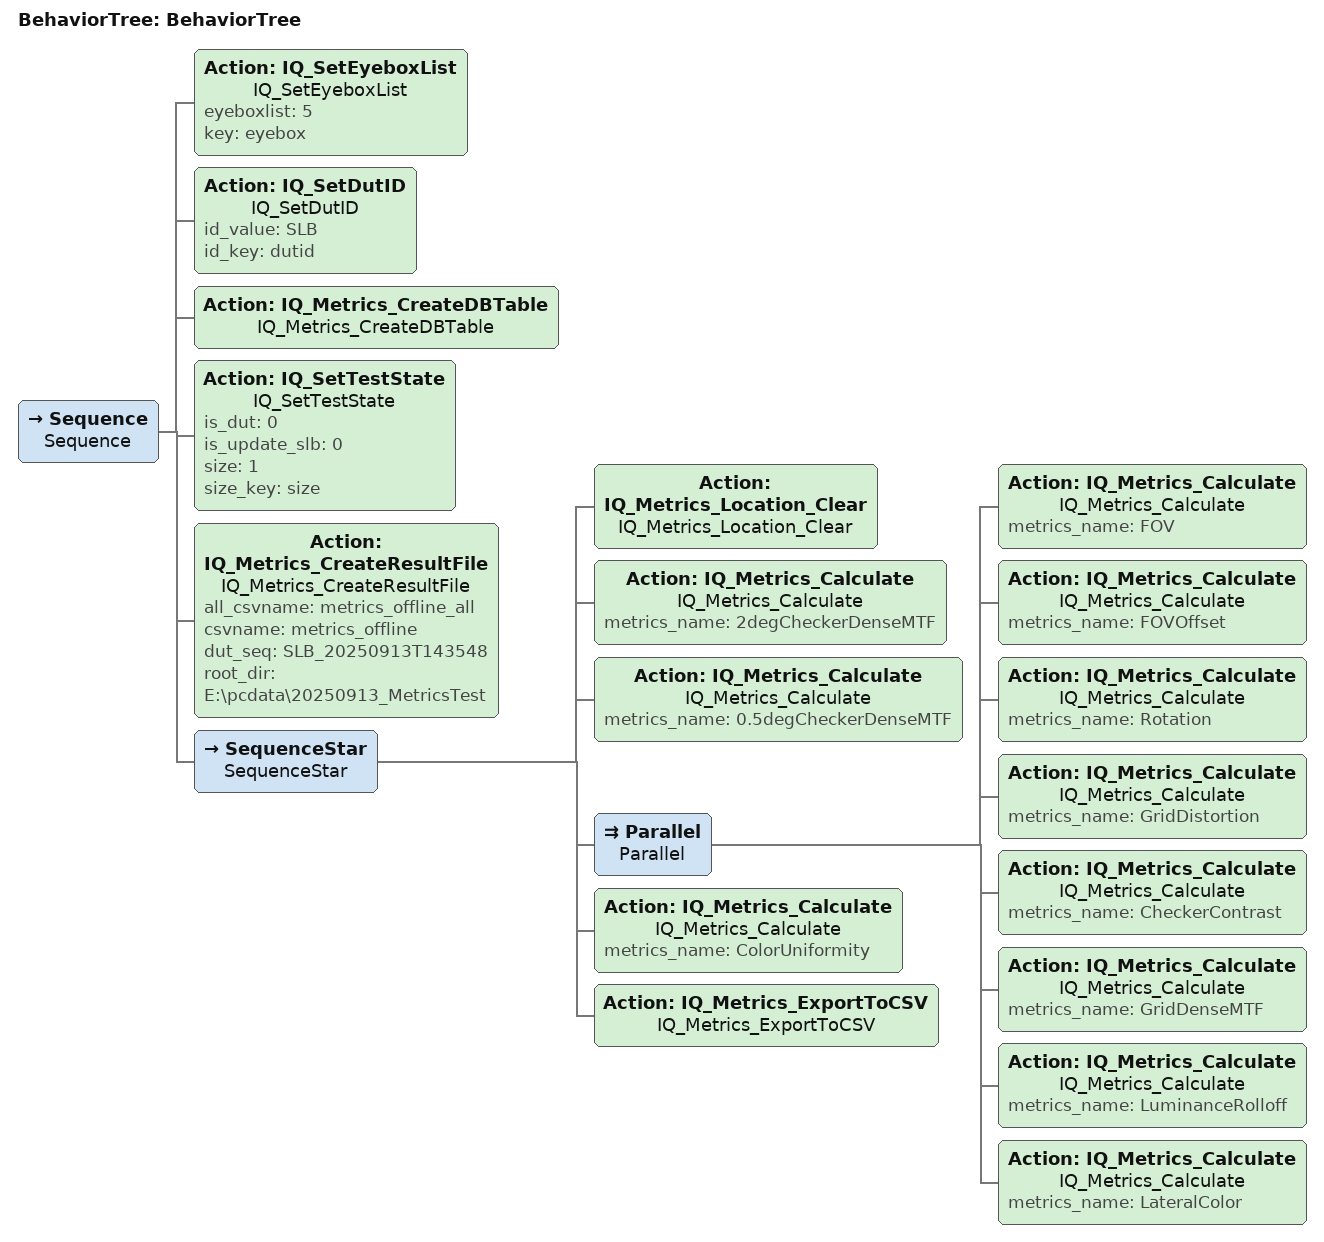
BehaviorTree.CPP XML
<?xml version="1.0"?>
<root main_tree_to_execute="BehaviorTree">
 <BehaviorTree ID="BehaviorTree">
  <!-- Add nodes here -->
  <Sequence name="Sequence">
   <Action name="IQ_SetEyeboxList" ID="IQ_SetEyeboxList" eyeboxlist="5" key="eyebox"/>
   <Action name="IQ_SetDutID" ID="IQ_SetDutID" id_value="SLB" id_key="dutid"/>
   <Action name="IQ_Metrics_CreateDBTable" ID="IQ_Metrics_CreateDBTable"/>
   <Action name="IQ_SetTestState" ID="IQ_SetTestState" is_dut="0" is_update_slb="0" size="1" size_key="size"/>
   <Action name="IQ_Metrics_CreateResultFile" ID="IQ_Metrics_CreateResultFile" all_csvname="metrics_offline_all" csvname="metrics_offline" dut_seq="SLB_20250913T143548" root_dir="E:\pcdata\20250913_MetricsTest"/>
   <SequenceStar name="SequenceStar">
    <Action name="IQ_Metrics_Location_Clear" ID="IQ_Metrics_Location_Clear"/>
    <Action name="IQ_Metrics_Calculate" ID="IQ_Metrics_Calculate" metrics_name="2degCheckerDenseMTF"/>
    <Action name="IQ_Metrics_Calculate" ID="IQ_Metrics_Calculate" metrics_name="0.5degCheckerDenseMTF"/>
    <Parallel name="Parallel">
     <Action name="IQ_Metrics_Calculate" ID="IQ_Metrics_Calculate" metrics_name="FOV"/>
     <Action name="IQ_Metrics_Calculate" ID="IQ_Metrics_Calculate" metrics_name="FOVOffset"/>
     <Action name="IQ_Metrics_Calculate" ID="IQ_Metrics_Calculate" metrics_name="Rotation"/>
     <Action name="IQ_Metrics_Calculate" ID="IQ_Metrics_Calculate" metrics_name="GridDistortion"/>
     <Action name="IQ_Metrics_Calculate" ID="IQ_Metrics_Calculate" metrics_name="CheckerContrast"/>
     <Action name="IQ_Metrics_Calculate" ID="IQ_Metrics_Calculate" metrics_name="GridDenseMTF"/>
     <Action name="IQ_Metrics_Calculate" ID="IQ_Metrics_Calculate" metrics_name="LuminanceRolloff"/>
     <Action name="IQ_Metrics_Calculate" ID="IQ_Metrics_Calculate" metrics_name="LateralColor"/>
    </Parallel>
    <Action name="IQ_Metrics_Calculate" ID="IQ_Metrics_Calculate" metrics_name="ColorUniformity"/>
    <Action name="IQ_Metrics_ExportToCSV" ID="IQ_Metrics_ExportToCSV"/>
   </SequenceStar>
  </Sequence>
 </BehaviorTree>
</root>
